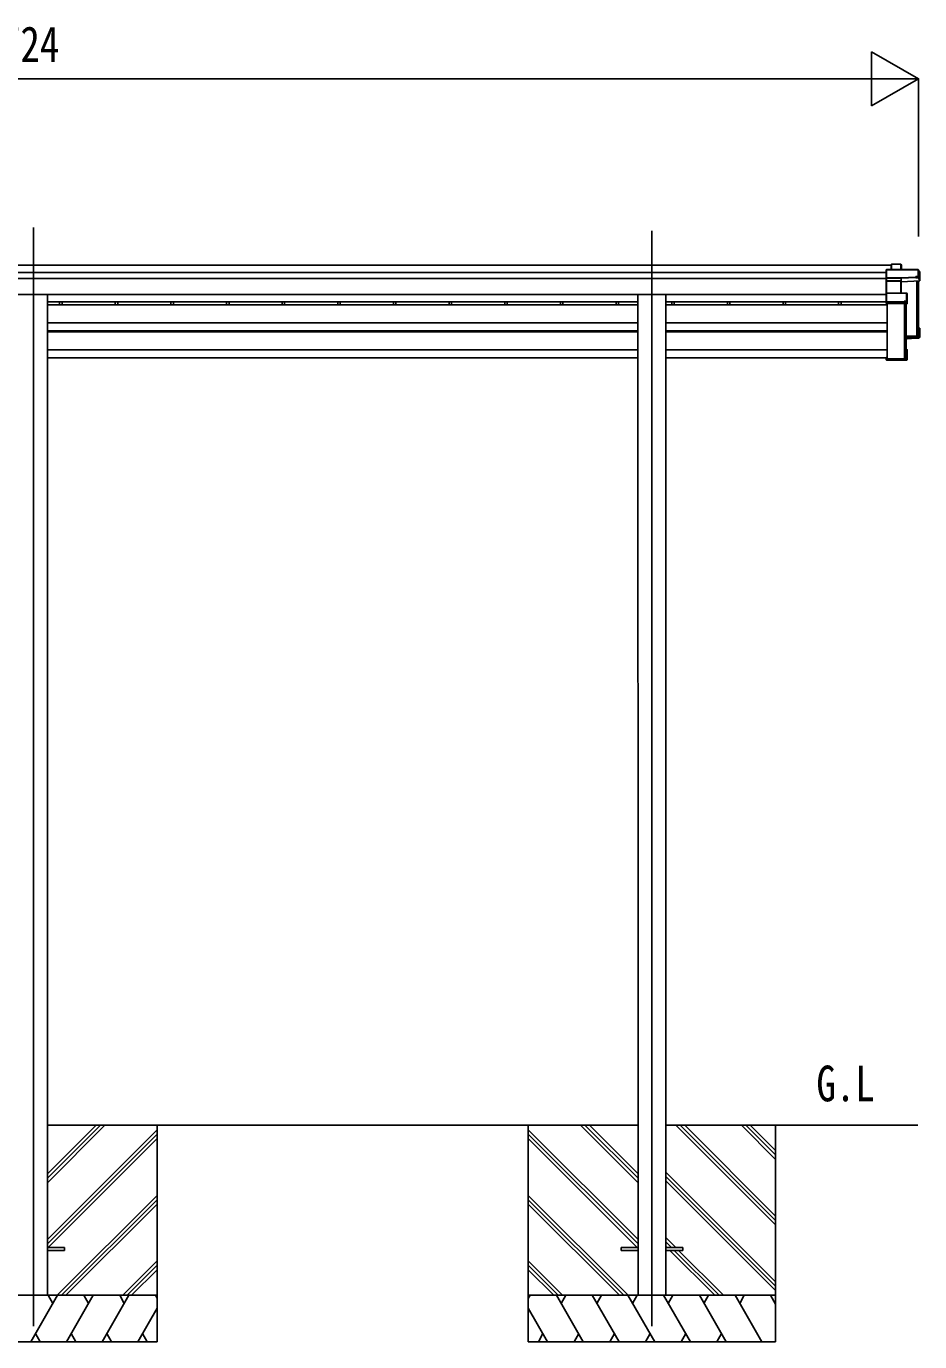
# Model space of a CAD drawing. Units: millimetres, scale not verified. Extents: x -14718 to 14718, y -10395 to 10395.
# Drawn here: x 899 to 3789, y -5538 to -1283 of the extents above; entities that cross this region are included whole.
import ezdxf
from ezdxf.enums import TextEntityAlignment as Align

# ---------------------------------------------------------------- set-up
doc = ezdxf.new("R2010")
doc.units = ezdxf.units.MM
doc.header["$LTSCALE"] = 50
for name, color, linetype in [('0-2_USER1', 3, 'Continuous'), ('0-3_YKK_12', 2, 'Continuous'), ('0-4_YKK_13', 4, 'Continuous'), ('0-5_YKK_A1', 4, 'Continuous'), ('0-6_YKK_D', 6, 'Continuous')]:
    doc.layers.add(name, color=color, linetype=linetype)
doc.styles.add('ＭＳ ゴシック', font='')
doc.styles.get('ＭＳ ゴシック').set_extended_font_data('MS Gothic')

msp = doc.modelspace()

# ---------------------------------------------------------------- linework, layer by layer
at = {"layer": '0-3_YKK_12'}
for p, q in [((922.57, -1933.5), (922.57, -2422.47)), ((2922.57, -1944.73), (2922.57, -2422.47)), ((922.57, -2422.47), (922.57, -5487.63)), ((2922.57, -2422.47), (2922.56, -5487.63))]:
    msp.add_line(p, q, dxfattribs=at)
at = {"layer": '0-4_YKK_13'}
for p, q in [((3681.52, -2069.83), (3680.67, -2070.77)), ((3680.67, -2096.19), (3680.67, -2070.77)), ((3681.67, -2070.17), (3681.67, -2096.55)), ((3783.7, -2070.17), (3681.67, -2070.17)), ((3681.82, -2069.72), (3783.7, -2069.72)), ((3696.67, -2052.96), (3697.52, -2052.03)), ((3696.67, -2069.72), (3696.67, -2052.96)), ((3697.52, -2069.72), (3697.52, -2052.03)), ((3697.67, -2051.92), (3727.23, -2051.92)), ((3727.23, -2052.36), (3727.23, -2051.92)), ((3727.66, -2052.16), (3729.41, -2055.16)), ((3727.73, -2052.41), (3727.73, -2069.72)), ((3729.48, -2055.4), (3727.73, -2052.41)), ((3729.48, -2069.72), (3729.48, -2055.4)), ((3783.7, -2070.17), (3783.7, -2069.72)), ((3783.7, -2092.05), (3783.7, -2070.17)), ((3784.13, -2069.97), (3788.54, -2077.51)), ((3788.61, -2106.39), (3788.61, -2077.75)), ((3681.53, -2096.91), (3680.67, -2096.19)), ((3680.67, -2105.7), (3680.67, -2096.19)), ((3681.81, -2106.64), (3680.67, -2105.7)), ((3680.67, -2146.5), (3680.67, -2105.7)), ((3681.67, -2096.55), (3728.16, -2096.55)), ((3681.67, -2097.1), (3681.67, -2106.45)), ((3728.17, -2097.1), (3681.67, -2097.1)), ((3681.67, -2106.45), (3727.7, -2106.45)), ((3681.67, -2107), (3681.67, -2145.48)), ((3727.7, -2106.45), (3727.7, -2107)), ((3728.16, -2096.55), (3776.17, -2094.46)), ((3776.17, -2095.01), (3728.17, -2097.1)), ((3728.17, -2106.47), (3728.17, -2097.1)), ((3728.2, -2107.08), (3728.2, -2145.48)), ((3729.06, -2109.38), (3728.2, -2107.08)), ((3728.68, -2106.58), (3729.57, -2108.96)), ((3729.09, -2145.48), (3729.09, -2109.26)), ((3729.57, -2108.96), (3788.61, -2106.39)), ((3776.17, -2094.46), (3776.17, -2095.01)), ((3784.2, -2092.1), (3784.66, -2092.88)), ((3784.66, -2095.89), (3784.66, -2092.88)), ((3784.66, -2095.89), (3788.61, -2106.39)), ((3681.53, -2145.6), (3680.67, -2146.5)), ((3680.67, -2173.47), (3680.67, -2146.5)), ((3681.67, -2145.48), (3746.13, -2145.48)), ((3681.67, -2145.93), (3681.67, -2173.83)), ((3746.13, -2145.48), (3746.13, -2145.93)), ((3746.42, -2145.57), (3748.39, -2146.98)), ((3748.59, -2179.19), (3748.59, -2147.38)), ((3681.53, -2174.19), (3680.67, -2173.47)), ((3680.67, -2178.84), (3680.67, -2173.47)), ((3680.67, -2178.84), (3680.67, -2178.84)), ((3681.67, -2179.68), (3680.67, -2178.84)), ((3681.67, -2173.83), (3738.6, -2173.83)), ((3681.67, -2174.38), (3681.67, -2179.68)), ((3738.6, -2174.38), (3681.67, -2174.38)), ((3681.67, -2179.68), (3748.09, -2179.68)), ((3738.6, -2171.32), (3746.13, -2171.32)), ((3738.6, -2173.83), (3738.6, -2171.32)), ((3738.6, -2173.83), (3738.6, -2174.38)), ((3738.6, -2175.62), (3738.6, -2174.38)), ((3746.59, -2175.62), (3738.6, -2175.62)), ((3748.09, -2179.68), (3746.59, -2175.62)), ((3746.63, -2171.36), (3747.09, -2172.15)), ((3747.09, -2175.13), (3747.09, -2172.15)), ((3747.09, -2175.13), (3748.59, -2179.19)), ((3744.67, -2287.65), (3786.17, -2285.84)), ((3787.67, -2287.27), (3744.67, -2289.14)), ((3776.17, -2291.96), (3744.67, -2293.33)), ((3776.17, -2291.96), (3748.59, -2293.16)), ((3784.66, -2291.26), (3776.17, -2291.63)), ((3776.17, -2291.63), (3776.17, -2291.96)), ((3781.82, -2282.56), (3781.82, -2286.03)), ((3784.66, -2291.26), (3788.61, -2288.27)), ((3784.67, -2259.16), (3788.15, -2259.16)), ((3784.67, -2259.27), (3788.47, -2259.27)), ((3784.67, -2260.03), (3787.67, -2260.03)), ((3784.67, -2264.08), (3786.17, -2261.52)), ((3784.67, -2261.52), (3786.17, -2261.52)), ((3786.17, -2285.84), (3786.17, -2261.52)), ((3787.67, -2260.03), (3788.49, -2259.3)), ((3787.67, -2260.03), (3787.67, -2287.27)), ((3788.61, -2288.27), (3788.61, -2259.63)), ((3748.09, -2328.76), (3744.67, -2328.76)), ((3744.67, -2329.6), (3747.65, -2329.6)), ((3746.15, -2331.1), (3744.67, -2331.1)), ((3746.15, -2359.03), (3746.15, -2331.1)), ((3748.59, -2361.07), (3748.59, -2329.26)), ((3680.67, -2354.21), (3682.67, -2354.21)), ((3680.67, -2354.21), (3680.67, -2354.66)), ((3680.67, -2354.66), (3680.67, -2360.53)), ((3680.67, -2354.66), (3682.67, -2354.66)), ((3747.65, -2360.53), (3680.67, -2360.53)), ((3681.67, -2361.56), (3680.67, -2360.53)), ((3681.53, -2362.84), (3680.67, -2361.95)), ((3681.67, -2361.56), (3748.09, -2361.56)), ((3681.67, -2362.97), (3681.67, -2361.56)), ((3738.6, -2362.97), (3681.67, -2362.97)), ((3738.6, -2362.97), (3681.67, -2362.97)), ((3682.67, -2354.66), (3682.67, -2354.21)), ((3682.67, -2354.66), (3682.67, -2359.03)), ((3682.67, -2359.03), (3746.15, -2359.03)), ((3738.6, -2362.64), (3738.6, -2362.97)), ((3746.59, -2362.64), (3738.6, -2362.64)), ((3738.6, -2362.97), (3738.6, -2362.97)), ((3744.25, -2358.29), (3744.25, -2359.03)), ((3748.09, -2361.56), (3746.59, -2362.64)), ((3748.39, -2361.47), (3746.88, -2362.54)), ((3748.45, -2361.41), (3747.65, -2360.53)), ((1022.57, -5233.13), (967.57, -5233.13)), ((1022.57, -5233.13), (1022.57, -5242.13)), ((2822.56, -5233.13), (2822.56, -5242.13)), ((2877.56, -5233.13), (2822.56, -5233.13)), ((3022.56, -5233.13), (2967.56, -5233.13)), ((3022.56, -5233.13), (3022.56, -5242.13)), ((1022.57, -5242.13), (967.57, -5242.13)), ((2877.56, -5242.13), (2822.56, -5242.13)), ((3022.56, -5242.13), (2967.56, -5242.13))]:
    msp.add_line(p, q, dxfattribs=at)
for points in [[(3727.23, -2069.72), (3727.23, -2052.36), (3697.88, -2052.36), (3697.88, -2069.72)], [(3788.61, -2077.75), (3784.2, -2070.22), (3784.2, -2092.1)], [(3727.7, -2145.48), (3727.7, -2107), (3681.67, -2107)], [(3728.17, -2106.47), (3728.17, -2106.47), (3728.17, -2106.47)], [(3776.17, -2094.46), (3776.17, -2092.05), (3783.7, -2092.05)], [(3784.66, -2095.89), (3776.17, -2096.26), (3776.17, -2095.01)], [(3746.13, -2171.32), (3746.13, -2145.93), (3681.67, -2145.93)], [(3748.59, -2147.38), (3746.63, -2145.98), (3746.63, -2171.36)], [(3744.67, -2290.18), (3788.61, -2288.27), (3788.61, -2288.27), (3787.67, -2287.27)], [(3748.45, -2328.88), (3747.65, -2329.6), (3747.65, -2360.53)], [(3680.67, -2360.53), (3680.67, -2360.53), (3680.67, -2361.95)]]:
    msp.add_lwpolyline(points, dxfattribs=at)
for centre, radius, start, end in [((3727.23, -2052.42), 0.5, 30.33313, 90), ((3727.34, -2053.77), 1.41, 74.15609, 94.61217), ((3727.24, -2052.41), 0.494, 359.98098, 30.32316), ((3783.7, -2070.22), 0.5, 30.33313, 90), ((3783.81, -2071.58), 1.41, 74.15609, 94.61217), ((3783.7, -2070.22), 0.494, 359.98098, 30.32316), ((3728.57, -2106.96), 0.63, 129.50604, 184.71108), ((3728.7, -2107.09), 0.502, 92.80646, 179.3843), ((3783.81, -2093.46), 1.41, 74.15609, 94.61217), ((3746.13, -2145.98), 0.5, 54.45407, 90), ((3746.24, -2147.33), 1.41, 74.15609, 94.61217), ((3746.13, -2145.98), 0.498, 0.1799, 54.43322), ((3746.24, -2172.72), 1.41, 74.15609, 94.61217)]:
    msp.add_arc(centre, radius, start, end, dxfattribs=at)
for centre, major_axis, ratio, start_param, end_param in [((3681.17, -2070.22), (0.372, 0.372), 0.900404, 5.550147, 6.3355452), ((3681.88, -2070.22), (-0.372, 0.372), 0.900404, 5.4454273, 6.2308254), ((3697.17, -2052.42), (-0.499, -0.499), 0.052408, 3.0892328, 3.8746309), ((3697.88, -2052.42), (-0.499, 0.499), 0.052408, 4.7647489, 5.550147), ((3729.01, -2055.45), (0.257, 0.444), 0.891995, 5.2871388, 6.0006), ((3681.17, -2096.61), (0.372, 0.372), 0.900404, 4.7952921, 5.550147), ((3681.17, -2096.61), (-0.498, 0.498), 0.083094, 3.2244958, 3.9793507), ((3682.17, -2106.94), (-0.498, 0.498), 0.083094, 0.0829031, 0.837758), ((3682.17, -2106.94), (0.372, 0.372), 0.900404, 1.6536995, 2.4085544), ((3727.7, -2106.62), (-1, 0), 0.165356, 4.2226982, 4.712389), ((3727.7, -2107.11), (-0.5, 0), 0.226184, 4.2102939, 4.712389), ((3727.7, -2107.13), (-0.5, -0.046), 0.224394, 3.1821146, 4.1897293), ((3728.16, -2096.61), (-0.011, 0.5), 0.002284, 3.307366, 4.8170591), ((3727.68, -2106.64), (-1, -0.045), 0.165035, 4.1904357, 4.1933299), ((3727.68, -2106.64), (-1, -0.045), 0.165035, 3.1952984, 4.1904357), ((3729.56, -2109.38), (-0.495, -0.086), 0.832908, 4.5579552, 6.0814725), ((3681.17, -2145.98), (0.5, 0.5), 0.02182, 6.2613687, 7.0162236), ((3681.17, -2145.98), (0.372, 0.372), 0.900404, 5.550147, 6.3050019), ((3748.12, -2147.4), (0.169, 0.473), 0.931403, 5.0793173, 5.862852), ((3681.17, -2173.88), (0.372, 0.372), 0.900404, 4.7952921, 5.550147), ((3681.17, -2173.88), (-0.498, 0.498), 0.083094, 3.2244958, 3.9793507), ((3746.59, -2175.12), (-0.479, 0.147), 0.993384, 1.8707271, 3.4377965), ((3748.12, -2179.26), (-0.498, -0.074), 0.830741, 1.394861, 2.1783957), ((3748.12, -2179.26), (0.289, 0.44), 0.847113, 4.5883003, 5.371835), ((3788.09, -2259.66), (-0.474, -0.272), 0.885613, 3.4570579, 4.242456), ((3788.13, -2259.59), (-0.491, 0.117), 0.873782, 4.1213673, 4.1933043), ((3788.14, -2259.58), (-0.257, 0.444), 0.891995, 4.1376391, 4.8511003), ((3748.12, -2329.18), (-0.498, 0.074), 0.830741, 4.1047896, 4.8883243), ((3748.12, -2329.18), (-0.289, 0.44), 0.847113, 4.052943, 4.8364777), ((3681.17, -2362.47), (-0.5, 0.5), 0.02182, 2.4085544, 3.1634093), ((3746.59, -2362.14), (-0.479, 0.147), 0.993384, 1.8707271, 2.4924516), ((3748.12, -2361.04), (0.255, 0.46), 0.938446, 3.6212269, 4.4047616), ((3748.12, -2361.04), (-0.169, 0.473), 0.931403, 3.561926, 4.3454607)]:
    msp.add_ellipse(centre, major_axis=major_axis, ratio=ratio, start_param=start_param, end_param=end_param, dxfattribs=at)
at = {"layer": '0-5_YKK_A1'}
for p, q in [((-1851.53, -2055.77), (3696.67, -2055.77)), ((-1835.53, -2078.64), (3680.67, -2078.64)), ((-1835.53, -2098.8), (3680.67, -2098.8)), ((3779.55, -2106.78), (3779.55, -2284.7)), ((3782.66, -2106.65), (3782.66, -2281.73)), ((3783.17, -2106.63), (3783.17, -2284.4)), ((3784.67, -2106.56), (3784.67, -2284.4)), ((-1835.53, -2150.01), (3680.67, -2150.01)), ((967.77, -2150.01), (967.77, -5387.63)), ((967.77, -2174.33), (2877.37, -2174.33)), ((967.77, -2183.19), (2877.37, -2183.19)), ((1006.52, -2174.33), (1006.52, -2183.19)), ((1014.67, -2174.33), (1014.67, -2183.19)), ((1186.52, -2174.33), (1186.52, -2183.19)), ((1194.67, -2174.33), (1194.67, -2183.19)), ((1366.52, -2174.33), (1366.52, -2183.19)), ((1374.67, -2174.33), (1374.67, -2183.19)), ((1546.52, -2174.33), (1546.52, -2183.19)), ((1554.67, -2174.33), (1554.67, -2183.19)), ((1726.52, -2174.33), (1726.52, -2183.19)), ((1734.67, -2174.33), (1734.67, -2183.19)), ((1906.52, -2174.33), (1906.52, -2183.19)), ((1914.67, -2174.33), (1914.67, -2183.19)), ((2086.52, -2174.33), (2086.52, -2183.19)), ((2094.67, -2174.33), (2094.67, -2183.19)), ((2266.52, -2174.33), (2266.52, -2183.19)), ((2274.67, -2174.33), (2274.67, -2183.19)), ((2446.52, -2174.33), (2446.52, -2183.19)), ((2454.67, -2174.33), (2454.67, -2183.19)), ((2626.52, -2174.33), (2626.52, -2183.19)), ((2634.67, -2174.33), (2634.67, -2183.19)), ((2806.52, -2174.33), (2806.52, -2183.19)), ((2814.67, -2174.33), (2814.67, -2183.19)), ((2967.76, -2183.19), (3683.17, -2183.19)), ((2967.77, -2174.33), (3680.67, -2174.33)), ((2986.52, -2174.33), (2986.52, -2183.19)), ((2994.67, -2174.33), (2994.67, -2183.19)), ((3166.52, -2174.33), (3166.52, -2183.19)), ((3174.67, -2174.33), (3174.67, -2183.19)), ((3346.52, -2174.33), (3346.52, -2183.19)), ((3354.67, -2174.33), (3354.67, -2183.19)), ((3526.52, -2174.33), (3526.52, -2183.19)), ((3534.67, -2174.33), (3534.67, -2183.19)), ((3683.17, -2358.29), (3683.17, -2179.68)), ((3739.55, -2179.68), (3739.55, -2358.29)), ((3743.17, -2179.68), (3743.17, -2358)), ((3744.67, -2179.68), (3744.67, -2358)), ((2877.37, -2241.99), (967.77, -2241.86)), ((3683.17, -2242.05), (2967.76, -2242)), ((967.77, -2268.21), (2877.38, -2268.21)), ((2877.38, -2270.92), (967.77, -2270.92)), ((1006.52, -2268.21), (1006.52, -2270.92)), ((1014.67, -2268.21), (1014.67, -2270.92)), ((1186.52, -2268.21), (1186.52, -2270.92)), ((1194.67, -2268.21), (1194.67, -2270.92)), ((1366.52, -2268.21), (1366.52, -2270.92)), ((1374.67, -2268.21), (1374.67, -2270.92)), ((1546.52, -2268.21), (1546.52, -2270.92)), ((1554.67, -2268.21), (1554.67, -2270.92)), ((1726.52, -2268.21), (1726.52, -2270.92)), ((1734.67, -2268.21), (1734.67, -2270.92)), ((1906.52, -2268.21), (1906.52, -2270.92)), ((1914.67, -2268.21), (1914.67, -2270.92)), ((2086.52, -2268.21), (2086.52, -2270.92)), ((2094.67, -2268.21), (2094.67, -2270.92)), ((2266.52, -2268.21), (2266.52, -2270.92)), ((2274.67, -2268.21), (2274.67, -2270.92)), ((2446.52, -2268.21), (2446.52, -2270.92)), ((2454.67, -2268.21), (2454.67, -2270.92)), ((2626.52, -2268.21), (2626.52, -2270.92)), ((2634.67, -2268.21), (2634.67, -2270.92)), ((2806.52, -2268.21), (2806.52, -2270.92)), ((2814.67, -2268.21), (2814.67, -2270.92)), ((2967.76, -2268.21), (3683.17, -2268.21)), ((3683.17, -2270.92), (2967.76, -2270.92)), ((2986.52, -2268.21), (2986.52, -2270.92)), ((2994.67, -2268.21), (2994.67, -2270.92)), ((3166.52, -2268.21), (3166.52, -2270.92)), ((3174.67, -2268.21), (3174.67, -2270.92)), ((3346.52, -2268.21), (3346.52, -2270.92)), ((3354.67, -2268.21), (3354.67, -2270.92)), ((3526.52, -2268.21), (3526.52, -2270.92)), ((3534.67, -2268.21), (3534.67, -2270.92)), ((3779.55, -2284.7), (3744.67, -2284.7)), ((3779.55, -2284.7), (3744.67, -2284.7)), ((3782.66, -2281.73), (3779.76, -2284.61)), ((3784.37, -2284.7), (3783.47, -2284.7)), ((2877.38, -2329.49), (967.77, -2329.49)), ((3683.17, -2329.49), (2967.75, -2329.49)), ((2877.38, -2355.56), (967.77, -2355.57)), ((3680.67, -2355.56), (2967.75, -2355.56)), ((3682.67, -2355.57), (3683.17, -2355.57)), ((3739.55, -2358.29), (3683.17, -2358.29)), ((3742.66, -2355.32), (3739.76, -2358.21)), ((3744.37, -2358.29), (3743.47, -2358.29)), ((967.57, -5023.26), (1153.2, -4837.63)), ((967.57, -5009.12), (1139.06, -4837.63)), ((967.57, -4994.98), (1124.91, -4837.63)), ((967.77, -4837.63), (2877.56, -4837.63)), ((1322.57, -4837.63), (1322.57, -5537.63)), ((2522.56, -4837.63), (2522.56, -5537.63)), ((2877.56, -5023.26), (2691.93, -4837.63)), ((2877.56, -5009.12), (2706.08, -4837.63)), ((2877.56, -4994.98), (2720.22, -4837.63)), ((2967.56, -4837.63), (3782.6, -4837.63)), ((3322.56, -5159.89), (3000.3, -4837.63)), ((3322.56, -5145.75), (3014.44, -4837.63)), ((3322.56, -5131.61), (3028.58, -4837.63)), ((3322.56, -4947.76), (3212.44, -4837.63)), ((3322.56, -4933.62), (3226.58, -4837.63)), ((3322.56, -4919.48), (3240.72, -4837.63)), ((3322.56, -4837.63), (3322.56, -5537.63)), ((967.57, -5207.11), (1322.57, -4852.11)), ((967.57, -5221.25), (1322.57, -4866.25)), ((969.83, -5233.13), (1322.57, -4880.4)), ((2877.56, -5207.11), (2522.56, -4852.11)), ((2877.56, -5221.25), (2522.56, -4866.25)), ((2875.3, -5233.13), (2522.56, -4880.4)), ((3322.56, -5343.74), (2967.56, -4988.74)), ((3322.56, -5357.88), (2967.56, -5002.89)), ((3322.56, -5372.03), (2967.56, -5017.03)), ((999.18, -5387.63), (1322.57, -5064.24)), ((1013.32, -5387.63), (1322.57, -5078.38)), ((1027.46, -5387.63), (1322.57, -5092.53)), ((2845.96, -5387.63), (2522.56, -5064.24)), ((2831.81, -5387.63), (2522.56, -5078.38)), ((2817.67, -5387.63), (2522.56, -5092.53)), ((2999.82, -5233.13), (2967.56, -5200.87)), ((2985.68, -5233.13), (2967.56, -5215.02)), ((2971.54, -5233.13), (2967.56, -5229.16)), ((3126.04, -5387.63), (2980.54, -5242.13)), ((3140.18, -5387.63), (2994.68, -5242.13)), ((3154.32, -5387.63), (3008.82, -5242.13)), ((1211.31, -5387.63), (1322.57, -5276.37)), ((1225.45, -5387.63), (1322.57, -5290.52)), ((1239.59, -5387.63), (1322.57, -5304.66)), ((2633.82, -5387.63), (2522.56, -5276.37)), ((2619.68, -5387.63), (2522.56, -5290.52)), ((2605.54, -5387.63), (2522.56, -5304.66)), ((1322.57, -5387.63), (522.57, -5387.63)), ((913.52, -5537.63), (1000.13, -5387.63)), ((985.13, -5413.61), (970.12, -5387.63)), ((1028.99, -5537.63), (1115.6, -5387.63)), ((1100.6, -5413.61), (1085.6, -5387.63)), ((1144.46, -5537.63), (1231.07, -5387.63)), ((1216.07, -5413.61), (1201.07, -5387.63)), ((1322.57, -5398.08), (1316.54, -5387.63)), ((2522.56, -5387.63), (3322.56, -5387.63)), ((2522.56, -5398.08), (2528.6, -5387.63)), ((2700.67, -5537.63), (2614.07, -5387.63)), ((2629.07, -5413.61), (2644.07, -5387.63)), ((2816.14, -5537.63), (2729.54, -5387.63)), ((2744.54, -5413.61), (2759.54, -5387.63)), ((2931.61, -5537.63), (2845.01, -5387.63)), ((2860.01, -5413.61), (2875.01, -5387.63)), ((3047.08, -5537.63), (2960.48, -5387.63)), ((2975.48, -5413.61), (2990.48, -5387.63)), ((3162.55, -5537.63), (3075.95, -5387.63)), ((3090.95, -5413.61), (3105.95, -5387.63)), ((3278.02, -5537.63), (3191.42, -5387.63)), ((3206.42, -5413.61), (3221.42, -5387.63)), ((3322.56, -5416.57), (3305.86, -5387.63)), ((1259.93, -5537.63), (1322.57, -5429.15)), ((2585.2, -5537.63), (2522.56, -5429.15)), ((3320.86, -5413.61), (3322.56, -5410.65)), ((928.52, -5511.65), (943.52, -5537.63)), ((1043.99, -5511.65), (1058.99, -5537.63)), ((1159.46, -5511.65), (1174.46, -5537.63)), ((1274.93, -5511.65), (1289.93, -5537.63)), ((2570.2, -5511.65), (2555.2, -5537.63)), ((2685.67, -5511.65), (2670.67, -5537.63)), ((2801.14, -5511.65), (2786.14, -5537.63)), ((2916.61, -5511.65), (2901.61, -5537.63)), ((3032.08, -5511.65), (3017.08, -5537.63)), ((3147.55, -5511.65), (3132.55, -5537.63)), ((522.57, -5537.63), (1322.57, -5537.63)), ((3322.56, -5537.63), (2522.56, -5537.63))]:
    msp.add_line(p, q, dxfattribs=at)
for points in [[(2877.37, -2150.01), (2877.56, -4662.63), (2877.56, -5387.63)], [(2967.77, -2150.01), (2967.56, -4662.63), (2967.56, -5387.63)]]:
    msp.add_lwpolyline(points, dxfattribs=at)
for centre, radius, start, end in [((3779.55, -2284.4), 0.301, 269.97302, 314.80486), ((3782.87, -2281.94), 0.3, 0.29363, 134.92849), ((3783.47, -2284.4), 0.299, 180.1578, 270.15693), ((3784.37, -2284.4), 0.299, 269.84307, 359.8422), ((3739.55, -2357.99), 0.301, 269.97302, 314.80486), ((3742.87, -2355.54), 0.3, 0.29363, 134.92849), ((3743.47, -2358), 0.299, 180.1578, 270.15693), ((3744.37, -2358), 0.299, 269.84307, 359.8422)]:
    msp.add_arc(centre, radius, start, end, dxfattribs=at)
at = {"layer": '0-6_YKK_D'}
for p, q in [((3784.67, -1452.84), (3633.11, -1365.34)), ((3633.11, -1365.34), (3633.11, -1540.34)), ((-1764.53, -1452.84), (3609.67, -1452.84)), ((3784.67, -1452.84), (3481.56, -1452.84)), ((3784.67, -1452.84), (3633.11, -1540.34)), ((3784.67, -1962.65), (3784.67, -1451.84))]:
    msp.add_line(p, q, dxfattribs=at)

# ---------------------------------------------------------------- texts
at = {"layer": '0-2_USER1', "style": 'ＭＳ ゴシック', "width": 0.8}
msp.add_text('G.L', height=115.5, dxfattribs=at).set_placement((3454.53, -4794.69), align=Align.BOTTOM_LEFT)
at = {"layer": '0-6_YKK_D', "style": 'ＭＳ ゴシック', "width": 0.8}
msp.add_text('L=5724', height=115.5, dxfattribs=at).set_placement((628.57, -1432.84), align=Align.BOTTOM_LEFT)

doc.saveas('drawing.dxf')
